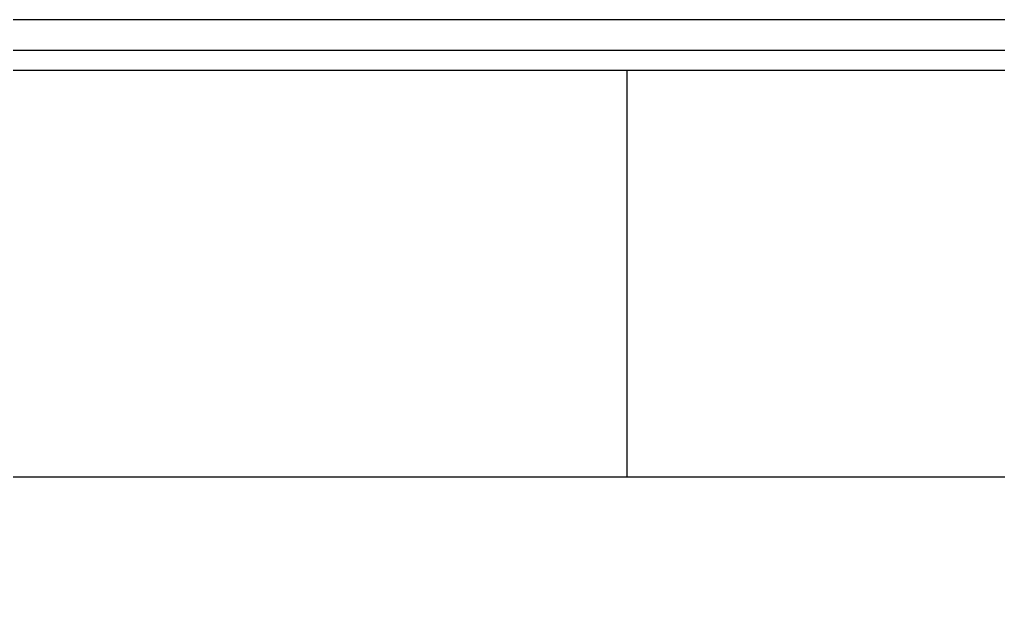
# Model space of a CAD drawing. Header units: millimetres. Extents: x 41350 to 54029, y 25852 to 34717.
# Drawn here: x 42284.15 to 42332.35, y 33832.75 to 33862.03 of the extents above; entities that cross this region are included whole.
import ezdxf

# ---------------------------------------------------------------- set-up
doc = ezdxf.new("R2010")
doc.units = ezdxf.units.MM
doc.layers.add('! NO PLOT !', color=7, linetype='Continuous', true_color=0xff75dd, plot=False)
doc.layers.add('000-PI-Oprema', color=30, linetype='Continuous', lineweight=5)
doc.layers.add('000-PI-ORMAR', color=2, linetype='Continuous')
doc.layers.add('AUT_7', color=7, linetype='Continuous')

# ---------------------------------------------------------------- blocks, each defined once
blk = doc.blocks.new('8606.000_front')
at = {"layer": '000-PI-ORMAR'}
for p, q in [((43047.767, 38575.669), (43615.267, 38575.669)), ((43047.767, 38574.169), (43615.267, 38574.169)), ((43627.529, 38573.169), (43035.529, 38573.169))]:
    blk.add_line(p, q, dxfattribs=at)

msp = doc.modelspace()

# ---------------------------------------------------------------- linework, layer by layer
at = {"layer": '! NO PLOT !', "ltscale": 0.25}
msp.add_line((42314.07, 33839.528), (42314.07, 33859.528), dxfattribs=at)
at = {"layer": 'AUT_7'}
msp.add_lwpolyline([(42240.405, 33839.528), (42490.405, 33839.528), (42490.405, 33779.528), (42240.405, 33779.528)], close=True, dxfattribs=at)

# ---------------------------------------------------------------- block references
at = {"layer": '000-PI-Oprema'}
msp.add_blockref('8606.000_front', (-818.121, -4713.642), dxfattribs=at)

doc.saveas('drawing.dxf')
